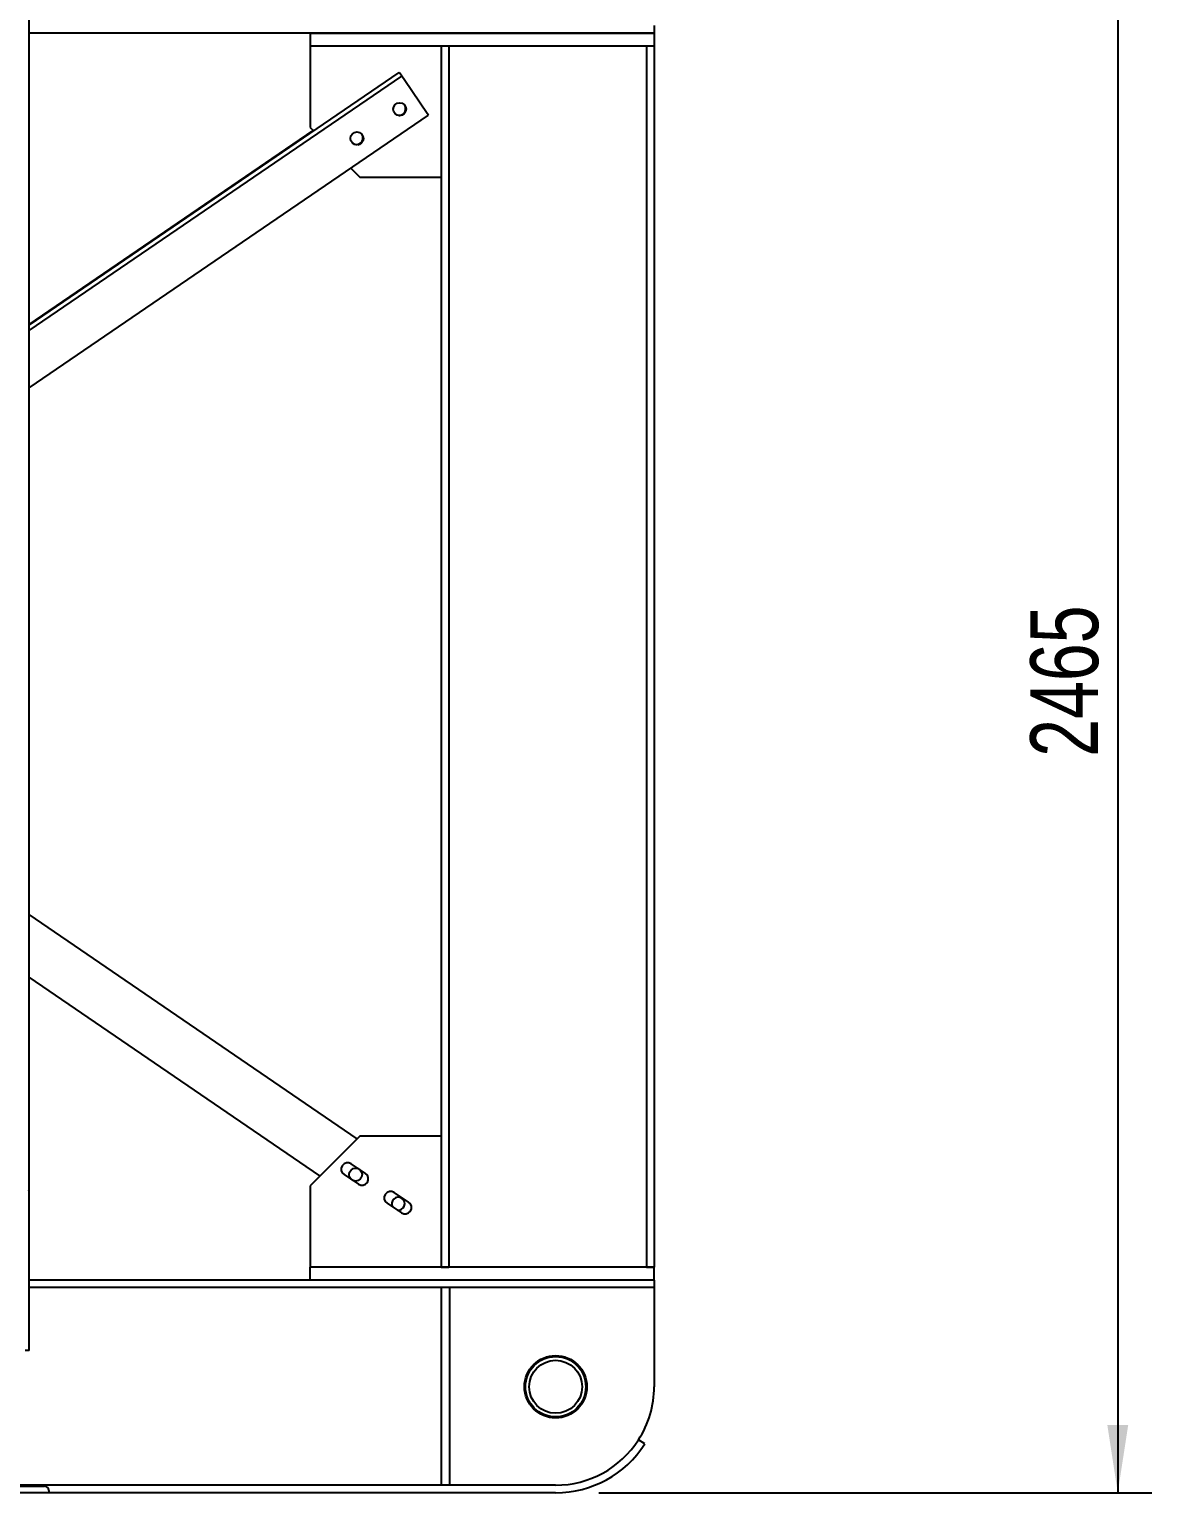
# Model space of a CAD drawing. Header units: millimetres. Extents: x 1293 to 41893, y 1011 to 26911.
# Drawn here: x 17102 to 18756, y 4254 to 6411 of the extents above; entities that cross this region are included whole.
import ezdxf

# ---------------------------------------------------------------- set-up
doc = ezdxf.new("R2010")
doc.units = ezdxf.units.MM
doc.header["$LTSCALE"] = 50
doc.layers.add('CAPA_1', color=7, linetype='Continuous')
doc.layers.add('PASILLOS', color=2, linetype='Continuous')
doc.styles.add('SLDTEXTSTYLE0', font='TXT', dxfattribs={"width": 0.75})
doc.dimstyles.new('SLDDIMSTYLE0', dxfattribs={"dimtxt": 100, "dimasz": 100, "dimexe": 0, "dimexo": 0.0625, "dimgap": 25, "dimtad": 2, "dimdec": 0, "dimrnd": 1e-09, "dimzin": 12, "dimdsep": 46, "dimtxsty": 'SLDTEXTSTYLE0', "dimsah": 1, "dimcen": 0.09, "dimadec": 0, "dimazin": 3, "dimtfac": 1, "dimtdec": 0, "dimtofl": 0, "dimtmove": 0, "dimatfit": 3, "dimfxl": 1, "dimfrac": 2, "dimtolj": 1, "dimtzin": 12, "dimarcsym": 0})

# ---------------------------------------------------------------- blocks, each defined once
blk = doc.blocks.new('_D_2')
at = {"layer": 'CAPA_1', "transparency": 16777216}
for p, q in [((18066.3, 6719), (18755.5, 6719)), ((18705.5, 6719), (18705.5, 4254)), ((17940.8, 4254), (18755.5, 4254))]:
    blk.add_line(p, q, dxfattribs=at)
for points in [[(18705.5, 6719), (18690.1, 6619), (18720.9, 6619)], [(18705.5, 4254), (18720.9, 4354), (18690.1, 4354)]]:
    blk.add_solid(points, dxfattribs=at)
at = {"layer": 'CAPA_1', "transparency": 16777216, "insert": (18576.6, 5338.7), "char_height": 100, "attachment_point": 1, "rotation": 90, "style": 'SLDTEXTSTYLE0'}
blk.add_mtext('2465', dxfattribs=at)

msp = doc.modelspace()

# ---------------------------------------------------------------- linework, layer by layer
at = {"color": 7, "linetype": 'Continuous', "lineweight": 25}
for p, q in [((18022.3128232, 6416.7105175), (18022.3128232, 6405.5345175)), ((18022.3128232, 6405.5345175), (17101.7878232, 6405.5345175)), ((17515.5928232, 6405.5345175), (17515.5928232, 6386.4845175)), ((17515.5928232, 6405.5345175), (18022.3128232, 6405.5345175)), ((17515.5928232, 6386.4845175), (18022.3128232, 6386.4845175)), ((17515.5928232, 6386.4845175), (17515.5928232, 6266.4845175)), ((17708.8768232, 6386.4845175), (17708.8768232, 4586.4845175)), ((17708.8768232, 6386.4845175), (17720.0528232, 6386.4845175)), ((17720.0528232, 6386.4845175), (17720.0528232, 4586.4845175)), ((18011.1368232, 6386.4845175), (18011.1368232, 4586.4845175)), ((18011.1368232, 6386.4845175), (18022.3128232, 6386.4845175)), ((18022.3128232, 6405.5345175), (18022.3128232, 6386.4845175)), ((18022.3128232, 6386.4845175), (18022.3128232, 4586.4845175)), ((17101.7878232, 5975.0100975), (17646.8595096, 6347.3498655)), ((17101.7878232, 5967.3199647), (17650.4412937, 6342.106458)), ((17648.6504017, 6344.7281617), (17646.8595096, 6347.3498655)), ((17650.4412937, 6342.106458), (17648.6504017, 6344.7281617)), ((17654.9185239, 6335.5521986), (17650.4412937, 6342.106458)), ((17688.0500274, 6287.0506792), (17654.9185239, 6335.5521986)), ((17101.7878232, 5882.7285039), (17689.8409195, 6284.4289754)), ((17689.8409195, 6284.4289754), (17688.0500274, 6287.0506792)), ((17101.7878232, 5975.8750745), (17520.1886877, 6261.888653)), ((17515.5928232, 6266.4845175), (17520.8231873, 6261.2541534)), ((17585.9776009, 6240.8713267), (17592.6883944, 6245.3407678)), ((17575.6514583, 6206.4258824), (17588.8768232, 6193.2005175)), ((17588.8768232, 6193.2005175), (17708.8768232, 6193.2005175)), ((17584.928032, 4775.8197263), (17101.7878232, 5106.0883081)), ((17530.1031712, 4720.9948656), (17101.7878232, 5013.7858607)), ((17588.8768232, 4779.7685175), (17515.5928232, 4706.4845175)), ((17708.8768232, 4779.7685175), (17588.8768232, 4779.7685175)), ((17597.2155929, 4724.6131175), (17576.0750894, 4738.6928587)), ((17515.5928232, 4706.4845175), (17515.5928232, 4586.4845175)), ((17565.5152835, 4722.8374811), (17586.655787, 4708.7577399)), ((17660.6371033, 4682.3738938), (17639.4965998, 4696.453635)), ((17628.9367939, 4680.5982574), (17650.0772974, 4666.5185162)), ((17515.5928232, 4567.4345175), (17515.5928232, 4586.4845175)), ((18022.3128232, 4586.4845175), (17515.5928232, 4586.4845175)), ((17708.8768232, 4586.4845175), (17720.0528232, 4586.4845175)), ((18011.1368232, 4586.4845175), (18022.3128232, 4586.4845175)), ((18022.3128232, 4567.4345175), (18022.3128232, 4586.4845175)), ((18022.3128232, 4567.4305175), (17101.7878232, 4567.4305175)), ((18022.3128232, 4556.2545175), (17101.7878232, 4556.2545175)), ((18022.3128232, 4567.4345175), (17515.5928232, 4567.4345175)), ((17721.6028232, 4556.2545175), (17708.9028232, 4556.2545175)), ((17708.9028232, 4265.1705175), (17708.9028232, 4556.2545175)), ((17721.6028232, 4265.1705175), (17721.6028232, 4556.2545175)), ((18022.3128232, 4567.4305175), (18022.3128232, 4556.2545175)), ((18022.3128232, 4556.2545175), (18022.3128232, 4548.6345175)), ((18022.3128232, 4548.6345175), (18022.3128232, 4410.1705175)), ((18008.595471, 4325.9039257), (17999.326116, 4331.8266832)), ((17877.3128232, 4265.1705175), (17066.7627213, 4265.1705175)), ((17877.3128232, 4253.9945175), (17130.3628232, 4253.9945175)), ((17721.6028232, 4265.1705175), (17708.9028232, 4265.1705175))]:
    msp.add_line(p, q, dxfattribs=at)
for centre, radius in [((17647.470228, 6293.2700446), 9.525), ((17584.549338, 6250.2886347), 9.525), ((17582.5288398, 4722.9504647), 9.525), ((17877.3128232, 4410.1705175), 46), ((17877.3128232, 4410.1705175), 44.45), ((17877.3128232, 4410.1705175), 38.989)]:
    msp.add_circle(centre, radius, dxfattribs=at)
for centre, radius, start, end in [((17646.8172976, 6293.9410619), 9.525, 304.3560213525, 41.4002344706), ((17646.8172976, 6293.9410619), 9.525, 227.0343945634, 304.3560213525), ((17583.9106232, 6250.938849), 9.525, 304.3560213525, 41.2635623124), ((17583.9106232, 6250.938849), 9.525, 227.7106492716, 304.3560213525), ((17570.7951865, 4730.7651699), 9.525, 56.3360733067, 236.3360733066), ((17591.9356899, 4716.6854287), 9.525, 236.3360733066, 56.3360733066), ((17634.2166969, 4688.5259462), 9.525, 56.3360733066, 236.3360733066), ((17645.4355142, 4679.9482517), 9.525, 261.7317435643, 210.9404030489), ((17655.3572003, 4674.446205), 9.525, 236.3360733066, 56.3360733066), ((17877.3128232, 4410.1705175), 145, 327.2957795131, 0), ((17877.3128232, 4410.1705175), 145, 270, 327.2957795131), ((17877.3128232, 4409.7884337), 155.7939162, 270, 327.4230039238)]:
    msp.add_arc(centre, radius, start, end, dxfattribs=at)
at = {"layer": 'PASILLOS', "linetype": 'Continuous', "lineweight": 25}
for p, q in [((17101.7878232, 5351.8920804), (17101.7878232, 7813.7229944)), ((17101.7878232, 4704.660703), (17101.7878232, 5351.8920804)), ((17101.7878232, 4463.7454056), (17101.7878232, 4704.660703)), ((17101.7878232, 4463.7454056), (17095.6918232, 4463.7454056)), ((17130.3628232, 4253.9816934), (17054.1628232, 4253.9816934)), ((17071.6253232, 4263.5066934), (17124.0179032, 4263.5066934)), ((17130.3628232, 4257.1617734), (17130.3628232, 4253.9816934))]:
    msp.add_line(p, q, dxfattribs=at)
msp.add_arc((17124.0179032, 4257.1617734), 6.34492, 0, 90, dxfattribs=at)
for centre, major_axis, start_param, end_param in [((17095.6918232, 5351.8920804), (6.096, 0), 0, 0.5871401536), ((17095.6918232, 5351.8920804), (6.096, 0), 0, 0.5871401536), ((17095.6918232, 4704.660703), (0, 13.0729142), 4.2507871526, 4.7123889804), ((17095.6918232, 4704.660703), (0, 13.0729142), 4.2507871526, 4.7123889804)]:
    msp.add_ellipse(centre, major_axis=major_axis, ratio=0.4663076582, start_param=start_param, end_param=end_param, dxfattribs=at)

# ---------------------------------------------------------------- dimensions: what is measured, and where the dimension line sits
at = {"layer": 'CAPA_1'}
dim = msp.add_linear_dim(base=(18705.5220747, 4253.9945175), p1=(18002.7878232, 6718.9945175), p2=(17877.3128232, 4253.9945175), angle=90, dimstyle='SLDDIMSTYLE0', dxfattribs=at)
dim.commit()
dim.dimension.update_dxf_attribs({"geometry": '_D_2', "text_midpoint": (18705.5220747, 5486.4945175), "dimtype": 160})

doc.saveas('drawing.dxf')
